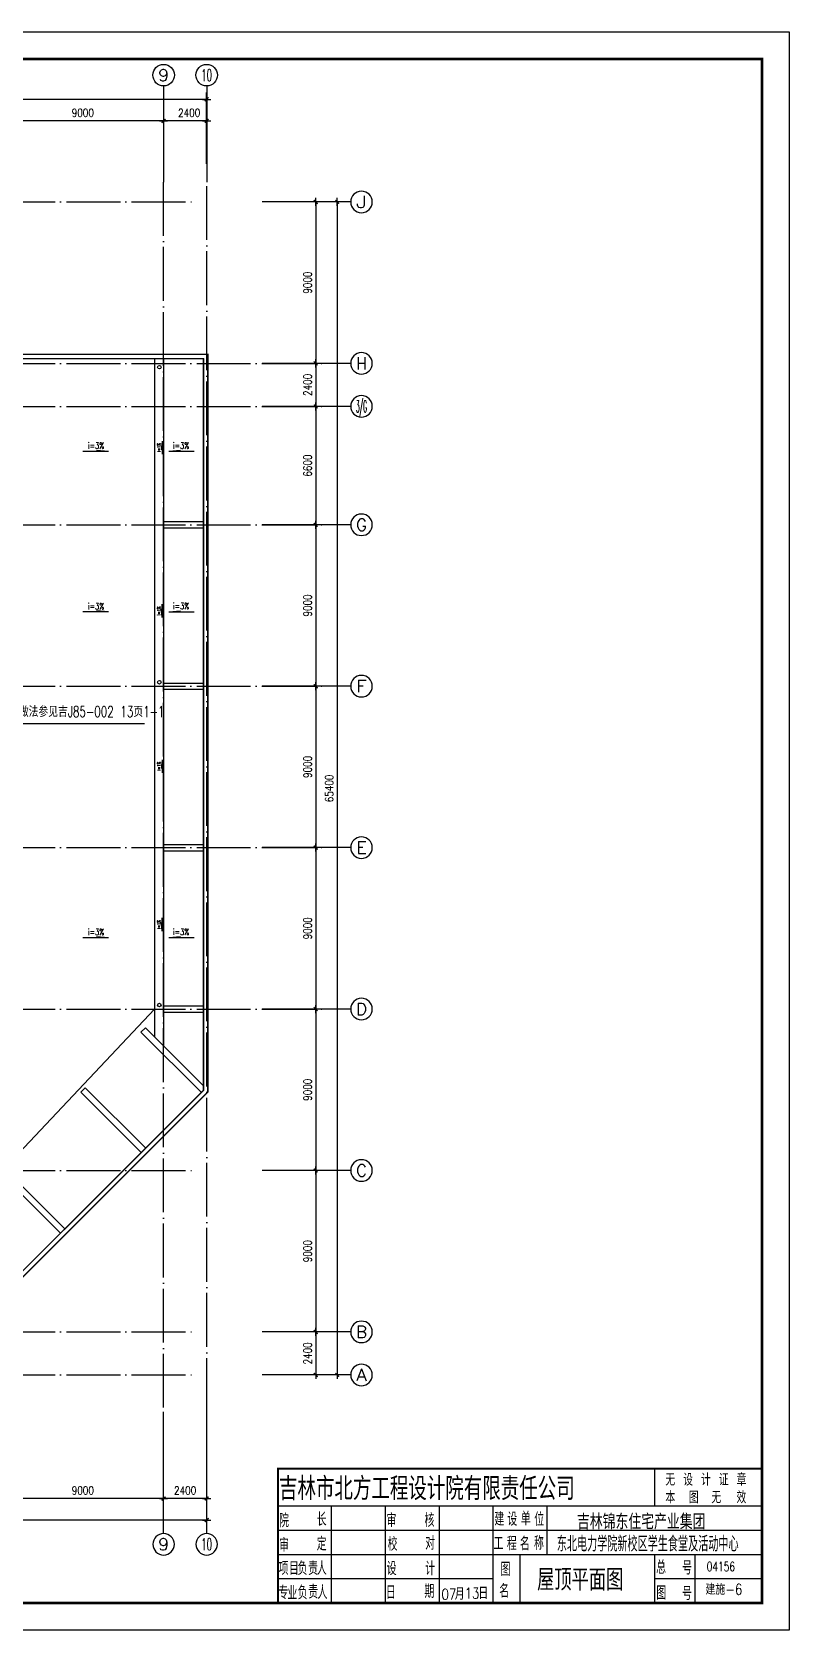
# Model space of a CAD drawing. Extents: x -55219 to 470149, y 494712 to 780039.
# Drawn here: x 427972 to 470149, y 494712 to 583812 of the extents above; entities that cross this region are included whole.
import ezdxf
from ezdxf.enums import TextEntityAlignment as Align

# ---------------------------------------------------------------- set-up
doc = ezdxf.new("R2010")
doc.units = 0
doc.header["$LTSCALE"] = 1500
doc.header["$MEASUREMENT"] = 0
doc.linetypes.add('DOTE', pattern=[2.42, 2, -0.2, 0.02, -0.2])
doc.layers.get('0').update_dxf_attribs({"linetype": 'CONTINUOUS'})
doc.layers.get('DEFPOINTS').update_dxf_attribs({"linetype": 'CONTINUOUS'})
for name, color, linetype in [('AXIS', 3, 'CONTINUOUS'), ('AXIS_TEXT', 7, 'CONTINUOUS'), ('B1', 3, 'CONTINUOUS'), ('DOTE', 1, 'DOTE'), ('GPSCOMMON', 7, 'CONTINUOUS'), ('LVTRY', 6, 'CONTINUOUS'), ('PUB_DIM', 3, 'CONTINUOUS'), ('PUB_TEXT', 7, 'CONTINUOUS'), ('PUB_TITLE', 4, 'CONTINUOUS'), ('PUB_WALL', 255, 'CONTINUOUS'), ('WALL', 255, 'CONTINUOUS'), ('文字和字符', 3, 'CONTINUOUS')]:
    doc.layers.add(name, color=color, linetype=linetype)
doc.styles.add('_HZTXT', font='txt.shx', dxfattribs={"width": 0.8, "bigfont": 'hztxt.shx'})
doc.styles.add('COMPLEX', font='COMPLEX')
doc.styles.add('DIM', font='TXT', dxfattribs={"width": 0.7, "bigfont": 'HZTXT'})
doc.styles.add('DIM_FONT', font='SIMPLEX.shx', dxfattribs={"width": 0.8})
doc.styles.add('GPSXW', font='txt.shx', dxfattribs={"width": 0.8, "bigfont": 'hztxt.shx'})
doc.styles.add('H1', font='')
doc.styles.add('STY10', font='TXT', dxfattribs={"width": 0.7, "bigfont": 'HZTXT'})
doc.styles.add('STY13', font='TXT.shx', dxfattribs={"width": 0.7, "bigfont": 'STK.shx'})
doc.styles.add('STY3', font='TXT', dxfattribs={"width": 0.85, "bigfont": 'STK'})
doc.styles.add('STY7', font='TXT', dxfattribs={"width": 0.7, "bigfont": 'HZTXT'})
doc.styles.add('STY8', font='TXT', dxfattribs={"width": 0.7, "bigfont": 'HZTXT'})
doc.styles.add('STY9', font='TXT', dxfattribs={"width": 0.7, "bigfont": 'HZTXT'})
doc.styles.get('H1').set_extended_font_data('SimSun')
doc.dimstyles.new('AXIS150', dxfattribs={"dimscale": 1.5, "dimtxt": 300, "dimasz": 1, "dimexe": 250, "dimexo": 300, "dimgap": 150, "dimtad": 1, "dimdec": 0, "dimzin": 0, "dimdsep": 46, "dimtxsty": 'DIM_FONT', "dimblk": '_DIMX', "dimcen": 0.09, "dimse1": 1, "dimse2": 1, "dimclrt": 7, "dimadec": 0, "dimazin": 0, "dimtfac": 1, "dimtdec": 0, "dimtix": 1, "dimtmove": 2, "dimatfit": 3, "dimldrblk": '_DIMX', "dimfxl": 1, "dimtolj": 1, "dimtzin": 0, "dimarcsym": 0})
doc.dimstyles.new('DIMN150', dxfattribs={"dimscale": 1.5, "dimtxt": 300, "dimasz": 1, "dimexe": 250, "dimexo": 300, "dimgap": 150, "dimtad": 1, "dimdec": 0, "dimzin": 0, "dimdsep": 46, "dimtxsty": 'DIM_FONT', "dimblk": '_DIMX', "dimcen": 0.09, "dimclrt": 7, "dimadec": 0, "dimazin": 0, "dimtfac": 1, "dimtdec": 0, "dimtix": 1, "dimtmove": 2, "dimatfit": 3, "dimldrblk": '_DIMX', "dimfxl": 1, "dimtolj": 1, "dimtzin": 0, "dimarcsym": 0})

# ---------------------------------------------------------------- blocks, each defined once
blk = doc.blocks.new('_DIMX')
blk.add_line((-150, 0), (150, 0))
at = {"const_width": 50}
blk.add_lwpolyline([(-70, -70), (70, 70)], dxfattribs=at)
blk = doc.blocks.new('*D829')
at = {"color": 0, "linetype": 'ByBlock'}
blk.add_line((437703, 500843), (365557, 500843), dxfattribs=at)
at = {"layer": 'DEFPOINTS', "color": 0, "linetype": 'ByBlock'}
for p in [(365555, 506873), (437705, 506873), (365555, 500843)]:
    blk.add_point(p, dxfattribs=at)
at = {"color": 0, "linetype": 'ByBlock', "xscale": 1.5, "yscale": 1.5, "zscale": 1.5}
for p, rotation in [((365555, 500843), 179.9999999999999), ((437705, 500843), 359.9999999999999)]:
    blk.add_blockref('_DIMX', p, dxfattribs=dict(at, rotation=rotation))
at = {"color": 7, "linetype": 'ByBlock', "insert": (401630, 501293), "char_height": 450, "attachment_point": 5, "style": 'DIM_FONT'}
blk.add_mtext('\\A1;72150', dxfattribs=at)
blk = doc.blocks.new('*D828')
at = {"color": 0, "linetype": 'ByBlock'}
blk.add_line((437703, 502043), (435307, 502043), dxfattribs=at)
at = {"layer": 'DEFPOINTS', "color": 0, "linetype": 'ByBlock'}
for p in [(435305, 506873), (437705, 506873), (435305, 502043)]:
    blk.add_point(p, dxfattribs=at)
at = {"color": 0, "linetype": 'ByBlock', "xscale": 1.5, "yscale": 1.5, "zscale": 1.5, "rotation": 180}
blk.add_blockref('_DIMX', (435305, 502043), dxfattribs=at)
at = {"color": 0, "linetype": 'ByBlock', "xscale": 1.5, "yscale": 1.5, "zscale": 1.5}
blk.add_blockref('_DIMX', (437705, 502043), dxfattribs=at)
at = {"color": 7, "linetype": 'ByBlock', "insert": (436505, 502493), "char_height": 450, "attachment_point": 5, "style": 'DIM_FONT'}
blk.add_mtext('\\A1;2400', dxfattribs=at)
blk = doc.blocks.new('*D824')
at = {"color": 0, "linetype": 'ByBlock'}
blk.add_line((435304, 502043), (426307, 502043), dxfattribs=at)
at = {"layer": 'DEFPOINTS', "color": 0, "linetype": 'ByBlock'}
for p in [(426305, 506873), (435305, 506873), (426305, 502043)]:
    blk.add_point(p, dxfattribs=at)
at = {"color": 0, "linetype": 'ByBlock', "xscale": 1.5, "yscale": 1.5, "zscale": 1.5, "rotation": 180.0000000000004}
blk.add_blockref('_DIMX', (426305, 502043), dxfattribs=at)
at = {"color": 0, "linetype": 'ByBlock', "xscale": 1.5, "yscale": 1.5, "zscale": 1.5}
blk.add_blockref('_DIMX', (435305, 502043), dxfattribs=at)
at = {"color": 7, "linetype": 'ByBlock', "insert": (430805, 502493), "char_height": 450, "attachment_point": 5, "style": 'DIM_FONT'}
blk.add_mtext('\\A1;9000', dxfattribs=at)
blk = doc.blocks.new('_AXISO')
blk.add_circle((0, 0), 0.5)
at = {"layer": 'AXIS_TEXT', "style": 'COMPLEX', "width": 1.041667}
blk.add_attdef('A', text='', height=0.56, dxfattribs=at).set_placement((-0.25, -0.28), (0.25, -0.28), align=Align.FIT)
blk = doc.blocks.new('*D818')
at = {"color": 0, "linetype": 'ByBlock'}
blk.add_line((443780, 520334), (443780, 511337), dxfattribs=at)
at = {"layer": 'DEFPOINTS', "color": 0, "linetype": 'ByBlock'}
for p in [(440790, 520335), (440790, 511335), (443780, 511335)]:
    blk.add_point(p, dxfattribs=at)
at = {"color": 0, "linetype": 'ByBlock', "xscale": 1.5, "yscale": 1.5, "zscale": 1.5}
for p, rotation in [((443780, 520335), 90), ((443780, 511335), 270)]:
    blk.add_blockref('_DIMX', p, dxfattribs=dict(at, rotation=rotation))
at = {"color": 7, "linetype": 'ByBlock', "insert": (443330, 515835), "char_height": 450, "attachment_point": 5, "rotation": 90, "style": 'DIM_FONT'}
blk.add_mtext('\\A1;9000', dxfattribs=at)
blk = doc.blocks.new('*D817')
at = {"color": 0, "linetype": 'ByBlock'}
blk.add_line((443780, 511334), (443780, 508937), dxfattribs=at)
at = {"layer": 'DEFPOINTS', "color": 0, "linetype": 'ByBlock'}
for p in [(440790, 511335), (440790, 508935), (443780, 508935)]:
    blk.add_point(p, dxfattribs=at)
at = {"color": 0, "linetype": 'ByBlock', "xscale": 1.5, "yscale": 1.5, "zscale": 1.5}
for p, rotation in [((443780, 511335), 90), ((443780, 508935), 270)]:
    blk.add_blockref('_DIMX', p, dxfattribs=dict(at, rotation=rotation))
at = {"color": 7, "linetype": 'ByBlock', "insert": (443330, 510135), "char_height": 450, "attachment_point": 5, "rotation": 90, "style": 'DIM_FONT'}
blk.add_mtext('\\A1;2400', dxfattribs=at)
blk = doc.blocks.new('*D816')
at = {"color": 0, "linetype": 'ByBlock'}
blk.add_line((444980, 574334), (444980, 508937), dxfattribs=at)
at = {"layer": 'DEFPOINTS', "color": 0, "linetype": 'ByBlock'}
for p in [(440790, 574335), (440790, 508935), (444980, 508935)]:
    blk.add_point(p, dxfattribs=at)
at = {"color": 0, "linetype": 'ByBlock', "xscale": 1.5, "yscale": 1.5, "zscale": 1.5}
for p, rotation in [((444980, 574335), 90), ((444980, 508935), 270)]:
    blk.add_blockref('_DIMX', p, dxfattribs=dict(at, rotation=rotation))
at = {"color": 7, "linetype": 'ByBlock', "insert": (444530, 541635), "char_height": 450, "attachment_point": 5, "rotation": 90, "style": 'DIM_FONT'}
blk.add_mtext('\\A1;65400', dxfattribs=at)
blk = doc.blocks.new('*D815')
at = {"color": 0, "linetype": 'ByBlock'}
blk.add_line((443780, 529334), (443780, 520337), dxfattribs=at)
at = {"layer": 'DEFPOINTS', "color": 0, "linetype": 'ByBlock'}
for p in [(440790, 529335), (440790, 520335), (443780, 520335)]:
    blk.add_point(p, dxfattribs=at)
at = {"color": 0, "linetype": 'ByBlock', "xscale": 1.5, "yscale": 1.5, "zscale": 1.5}
for p, rotation in [((443780, 529335), 90), ((443780, 520335), 270)]:
    blk.add_blockref('_DIMX', p, dxfattribs=dict(at, rotation=rotation))
at = {"color": 7, "linetype": 'ByBlock', "insert": (443330, 524835), "char_height": 450, "attachment_point": 5, "rotation": 90, "style": 'DIM_FONT'}
blk.add_mtext('\\A1;9000', dxfattribs=at)
blk = doc.blocks.new('*D814')
at = {"color": 0, "linetype": 'ByBlock'}
blk.add_line((443780, 538334), (443780, 529337), dxfattribs=at)
at = {"layer": 'DEFPOINTS', "color": 0, "linetype": 'ByBlock'}
for p in [(440790, 538335), (440790, 529335), (443780, 529335)]:
    blk.add_point(p, dxfattribs=at)
at = {"color": 0, "linetype": 'ByBlock', "xscale": 1.5, "yscale": 1.5, "zscale": 1.5}
for p, rotation in [((443780, 538335), 90), ((443780, 529335), 270)]:
    blk.add_blockref('_DIMX', p, dxfattribs=dict(at, rotation=rotation))
at = {"color": 7, "linetype": 'ByBlock', "insert": (443330, 533835), "char_height": 450, "attachment_point": 5, "rotation": 90, "style": 'DIM_FONT'}
blk.add_mtext('\\A1;9000', dxfattribs=at)
blk = doc.blocks.new('*D813')
at = {"color": 0, "linetype": 'ByBlock'}
blk.add_line((443780, 574334), (443780, 565337), dxfattribs=at)
at = {"layer": 'DEFPOINTS', "color": 0, "linetype": 'ByBlock'}
for p in [(440790, 574335), (440790, 565335), (443780, 565335)]:
    blk.add_point(p, dxfattribs=at)
at = {"color": 0, "linetype": 'ByBlock', "xscale": 1.5, "yscale": 1.5, "zscale": 1.5}
for p, rotation in [((443780, 574335), 90), ((443780, 565335), 270)]:
    blk.add_blockref('_DIMX', p, dxfattribs=dict(at, rotation=rotation))
at = {"color": 7, "linetype": 'ByBlock', "insert": (443330, 569835), "char_height": 450, "attachment_point": 5, "rotation": 90, "style": 'DIM_FONT'}
blk.add_mtext('\\A1;9000', dxfattribs=at)
blk = doc.blocks.new('*D812')
at = {"color": 0, "linetype": 'ByBlock'}
blk.add_line((443780, 547334), (443780, 538337), dxfattribs=at)
at = {"layer": 'DEFPOINTS', "color": 0, "linetype": 'ByBlock'}
for p in [(440790, 547335), (440790, 538335), (443780, 538335)]:
    blk.add_point(p, dxfattribs=at)
at = {"color": 0, "linetype": 'ByBlock', "xscale": 1.5, "yscale": 1.5, "zscale": 1.5}
for p, rotation in [((443780, 547335), 90), ((443780, 538335), 270)]:
    blk.add_blockref('_DIMX', p, dxfattribs=dict(at, rotation=rotation))
at = {"color": 7, "linetype": 'ByBlock', "insert": (443330, 542835), "char_height": 450, "attachment_point": 5, "rotation": 90, "style": 'DIM_FONT'}
blk.add_mtext('\\A1;9000', dxfattribs=at)
blk = doc.blocks.new('*D811')
at = {"color": 0, "linetype": 'ByBlock'}
blk.add_line((443780, 556334), (443780, 547337), dxfattribs=at)
at = {"layer": 'DEFPOINTS', "color": 0, "linetype": 'ByBlock'}
for p in [(440790, 556335), (440790, 547335), (443780, 547335)]:
    blk.add_point(p, dxfattribs=at)
at = {"color": 0, "linetype": 'ByBlock', "xscale": 1.5, "yscale": 1.5, "zscale": 1.5}
for p, rotation in [((443780, 556335), 90), ((443780, 547335), 270)]:
    blk.add_blockref('_DIMX', p, dxfattribs=dict(at, rotation=rotation))
at = {"color": 7, "linetype": 'ByBlock', "insert": (443330, 551835), "char_height": 450, "attachment_point": 5, "rotation": 90, "style": 'DIM_FONT'}
blk.add_mtext('\\A1;9000', dxfattribs=at)
blk = doc.blocks.new('*D810')
at = {"color": 0, "linetype": 'ByBlock'}
blk.add_line((443780, 565334), (443780, 562937), dxfattribs=at)
at = {"layer": 'DEFPOINTS', "color": 0, "linetype": 'ByBlock'}
for p in [(440790, 565335), (440790, 562935), (443780, 562935)]:
    blk.add_point(p, dxfattribs=at)
at = {"color": 0, "linetype": 'ByBlock', "xscale": 1.5, "yscale": 1.5, "zscale": 1.5}
for p, rotation in [((443780, 565335), 90), ((443780, 562935), 270)]:
    blk.add_blockref('_DIMX', p, dxfattribs=dict(at, rotation=rotation))
at = {"color": 7, "linetype": 'ByBlock', "insert": (443330, 564135), "char_height": 450, "attachment_point": 5, "rotation": 90, "style": 'DIM_FONT'}
blk.add_mtext('\\A1;2400', dxfattribs=at)
blk = doc.blocks.new('*D809')
at = {"color": 0, "linetype": 'ByBlock'}
blk.add_line((443780, 562934), (443780, 556337), dxfattribs=at)
at = {"layer": 'DEFPOINTS', "color": 0, "linetype": 'ByBlock'}
for p in [(440790, 562935), (440790, 556335), (443780, 556335)]:
    blk.add_point(p, dxfattribs=at)
at = {"color": 0, "linetype": 'ByBlock', "xscale": 1.5, "yscale": 1.5, "zscale": 1.5}
for p, rotation in [((443780, 562935), 90), ((443780, 556335), 270)]:
    blk.add_blockref('_DIMX', p, dxfattribs=dict(at, rotation=rotation))
at = {"color": 7, "linetype": 'ByBlock', "insert": (443330, 559635), "char_height": 450, "attachment_point": 5, "rotation": 90, "style": 'DIM_FONT'}
blk.add_mtext('\\A1;6600', dxfattribs=at)
blk = doc.blocks.new('*D808')
at = {"color": 0, "linetype": 'ByBlock'}
for p, q in [((365204, 576463), (365204, 580430)), ((437702, 580055), (365205, 580055)), ((437703, 576463), (437703, 580430))]:
    blk.add_line(p, q, dxfattribs=at)
at = {"layer": 'DEFPOINTS', "color": 0, "linetype": 'ByBlock'}
for p in [(365204, 580055), (365204, 576013), (437703, 576013)]:
    blk.add_point(p, dxfattribs=at)
at = {"color": 0, "linetype": 'ByBlock', "xscale": 1.5, "yscale": 1.5, "zscale": 1.5}
for p, rotation in [((365204, 580055), 179.9999999999999), ((437703, 580055), 359.9999999999999)]:
    blk.add_blockref('_DIMX', p, dxfattribs=dict(at, rotation=rotation))
at = {"color": 7, "linetype": 'ByBlock', "insert": (401454, 580505), "char_height": 450, "attachment_point": 5, "style": 'DIM_FONT'}
blk.add_mtext('\\A1;72500', dxfattribs=at)
blk = doc.blocks.new('*D807')
at = {"color": 0, "linetype": 'ByBlock'}
blk.add_line((437703, 578855), (435307, 578855), dxfattribs=at)
at = {"layer": 'DEFPOINTS', "color": 0, "linetype": 'ByBlock'}
for p in [(435305, 578855), (435305, 575436), (437705, 575436)]:
    blk.add_point(p, dxfattribs=at)
at = {"color": 0, "linetype": 'ByBlock', "xscale": 1.5, "yscale": 1.5, "zscale": 1.5}
for p, rotation in [((435305, 578855), 179.9999999999972), ((437705, 578855), 359.9999999999973)]:
    blk.add_blockref('_DIMX', p, dxfattribs=dict(at, rotation=rotation))
at = {"color": 7, "linetype": 'ByBlock', "insert": (436730, 579305), "char_height": 450, "attachment_point": 5, "style": 'DIM_FONT'}
blk.add_mtext('\\A1;2400', dxfattribs=at)
blk = doc.blocks.new('*D805')
at = {"color": 0, "linetype": 'ByBlock'}
blk.add_line((435304, 578855), (426307, 578855), dxfattribs=at)
at = {"layer": 'DEFPOINTS', "color": 0, "linetype": 'ByBlock'}
for p in [(426305, 578855), (426305, 575436), (435305, 575436)]:
    blk.add_point(p, dxfattribs=at)
at = {"color": 0, "linetype": 'ByBlock', "xscale": 1.5, "yscale": 1.5, "zscale": 1.5}
for p, rotation in [((426305, 578855), 179.9999999999993), ((435305, 578855), 359.9999999999993)]:
    blk.add_blockref('_DIMX', p, dxfattribs=dict(at, rotation=rotation))
at = {"color": 7, "linetype": 'ByBlock', "insert": (430805, 579305), "char_height": 450, "attachment_point": 5, "style": 'DIM_FONT'}
blk.add_mtext('\\A1;9000', dxfattribs=at)
blk = doc.blocks.new('A$C0793538E')
for q in [(55, 1420), (0, 655)]:
    blk.add_line((55, 0), q)

msp = doc.modelspace()

# ---------------------------------------------------------------- linework, layer by layer
for p, q in [((435224.7, 560970.2), (435168.3, 560519.6)), ((435224.7, 560998.3), (435224.7, 560266.2)), ((435224.7, 551196.6), (435168.3, 551647.1)), ((435224.7, 551168.5), (435224.7, 551900.6)), ((435224.7, 543202.8), (435168.3, 542752.3)), ((435224.7, 543231), (435224.7, 542498.9)), ((435224.7, 533711), (435168.3, 534161.5)), ((435224.7, 533682.8), (435224.7, 534414.9))]:
    msp.add_line(p, q)
at = {"color": 3, "linetype": 'Continuous'}
for p, q in [((462649.3, 503711.6), (462649.3, 501611.6)), ((468649.3, 496211.6), (468649.3, 503711.6)), ((468649.3, 501611.6), (441649.3, 501611.6)), ((444649.3, 501611.6), (444649.3, 496211.6)), ((447649.3, 501611.6), (447649.3, 496211.6)), ((450649.3, 501611.6), (450649.3, 496211.6)), ((453649.3, 501611.6), (453649.3, 496211.6)), ((456649.3, 501611.6), (456649.3, 498911.6)), ((468649.3, 500261.6), (441649.3, 500261.6)), ((468649.3, 498911.6), (441649.3, 498911.6)), ((455149.3, 498911.6), (455149.3, 496211.6)), ((462649.3, 498911.6), (462649.3, 496211.6)), ((464899.3, 498911.6), (464899.3, 496211.6)), ((453649.3, 497561.6), (441649.3, 497561.6)), ((468687.4, 497561.6), (462649.3, 497561.6))]:
    msp.add_line(p, q, dxfattribs=at)
at = {"color": 3}
msp.add_line((441649.3, 496211.6), (468649.3, 496211.6), dxfattribs=at)
at = {"layer": 'AXIS'}
for p, q in [((435305.2, 580805), (435305.2, 575435.9)), ((437705, 580805), (437705, 575435.9)), ((445730.4, 574335.2), (440790.4, 574335.2)), ((445730.4, 565335.2), (440790.4, 565335.2)), ((445730.4, 562935.2), (440790.4, 562935.2)), ((445730.4, 556335.2), (440790.4, 556335.2)), ((445730.4, 547335.2), (440790.4, 547335.2)), ((445730.4, 538335.2), (440790.4, 538335.2)), ((445730.4, 529335.2), (440790.4, 529335.2)), ((445730.4, 520335.2), (440790.4, 520335.2)), ((445730.4, 511335.2), (440790.4, 511335.2)), ((445730.4, 508935.2), (440790.4, 508935.2)), ((435305.2, 500093.2), (435305.2, 506873.2)), ((437705, 500093.2), (437705, 506873.2))]:
    msp.add_line(p, q, dxfattribs=at)
at = {"layer": 'DOTE'}
for p, q in [((435305.2, 507113.5), (435305.2, 575435.9)), ((437705, 506873.2), (437705, 575435.9)), ((364555.2, 574335.2), (436905.2, 574335.2)), ((364555.2, 565335.2), (444227.5, 565335.2)), ((364555.2, 562935.2), (444227.5, 562935.2)), ((364555.2, 556335.2), (444227.5, 556335.2)), ((364555.2, 547335.2), (444227.5, 547335.2)), ((364555.2, 538335.2), (444227.5, 538335.2)), ((364555.2, 529335.2), (444227.5, 529335.2)), ((364555.2, 520335.2), (436905.2, 520335.2)), ((364555.2, 520335.2), (436905.2, 520335.2)), ((364555.2, 511335.2), (436905.2, 511335.2)), ((364555.2, 508935.2), (436905.2, 508935.2))]:
    msp.add_line(p, q, dxfattribs=at)
at = {"layer": 'GPSCOMMON', "color": 1, "const_width": 105}
msp.add_lwpolyline([(441673.4, 496211.6), (441673.4, 503711.6), (468673.4, 503711.6)], dxfattribs=at)
at = {"layer": 'LVTRY'}
for p, q in [((434805.2, 565595.2), (434805.2, 527782.8)), ((435305.2, 565595.2), (435305.2, 527282.8)), ((435305.2, 556510.2), (437533, 556510.2)), ((435305.2, 556160.2), (437533, 556160.2)), ((435305.2, 547510.2), (437533, 547510.2)), ((435305.2, 547160.2), (437533, 547160.2)), ((425411.4, 545247.1), (434246, 545247.1)), ((435305.2, 538510.2), (437533, 538510.2)), ((435305.2, 538160.2), (437533, 538160.2)), ((434805.2, 529335.2), (426330.8, 520335.2)), ((435305.2, 529510.2), (437533, 529510.2)), ((435305.2, 529160.2), (437533, 529160.2)), ((434291.8, 528296.2), (434044.3, 528048.7)), ((434044.3, 528048.7), (437408.9, 524684.1)), ((434291.8, 528296.2), (437533, 525055)), ((430941.6, 524946.1), (430694.2, 524698.6)), ((430941.6, 524946.1), (434306.2, 521581.5)), ((430694.2, 524698.6), (434058.7, 521334)), ((426441.6, 520446), (429806.2, 517081.4)), ((426194.1, 520198.5), (429558.7, 516834))]:
    msp.add_line(p, q, dxfattribs=at)
for centre in [(435067.8, 565122.7), (435067.8, 547556.9), (435067.8, 529556.9)]:
    msp.add_circle(centre, 100, dxfattribs=at)
at = {"layer": 'PUB_TITLE'}
msp.add_lwpolyline([(343999.3, 494711.6), (343999.3, 583811.6), (470149.3, 583811.6), (470149.3, 494711.6)], close=True, dxfattribs=at)
at = {"layer": 'PUB_TITLE', "const_width": 150}
msp.add_lwpolyline([(347749.3, 496211.6), (468649.3, 496211.6), (468649.3, 582311.6), (347749.3, 582311.6)], close=True, dxfattribs=at)
at = {"layer": 'PUB_WALL', "const_width": 75}
for points in [[(426655.2, 565835.2), (437773, 565835.2), (437773, 524709.3), (437772.6, 524708.5), (421931.9, 508867.8), (421931.1, 508867.4), (383665.7, 508867.4), (383665.7, 508867.4)], [(387855.2, 555985.2), (383905.2, 555985.2), (383905.2, 523685.2), (383905.2, 519985.2), (383905.2, 509107.9), (383905.7, 509107.4), (421831.7, 509107.4), (421832.5, 509107.8), (437532.6, 524807.9), (437533, 524808.7), (437533, 565594.7), (437532.5, 565595.2), (426655.2, 565595.2)]]:
    msp.add_lwpolyline(points, dxfattribs=at)
at = {"layer": 'WALL'}
for p, q in [((437773, 565835.2), (426655.2, 565835.2)), ((437773, 524709.3), (437773, 565835.2)), ((437532.5, 565595.2), (426655.2, 565595.2)), ((437532.5, 565595.2), (437533, 565594.7)), ((437533, 524808.7), (437533, 565594.7)), ((421832.5, 509107.8), (437532.6, 524807.9)), ((437532.6, 524807.9), (437533, 524808.7)), ((421931.9, 508867.8), (437772.6, 524708.5)), ((437772.6, 524708.5), (437773, 524709.3))]:
    msp.add_line(p, q, dxfattribs=at)

# ---------------------------------------------------------------- block references
at = {"xscale": -1, "rotation": 89.99999999999999}
for p in [(432229, 560480.6), (432229, 551528.7), (432229, 533365.6)]:
    msp.add_blockref('A$C0793538E', p, dxfattribs=at)
at = {"rotation": 270}
for p in [(435592.1, 560489.4), (435592.1, 551537.5), (435592.1, 533374.4)]:
    msp.add_blockref('A$C0793538E', p, dxfattribs=at)
at = {"layer": 'AXIS'}
ref = msp.add_blockref('_AXISO', (435305.2, 581405), dxfattribs=dict(at, xscale=1200, yscale=1200, zscale=1200))
ref.add_attrib('A', '9', dxfattribs={"layer": 'AXIS_TEXT', "height": 672, "rotation": 360, "style": 'COMPLEX', "width": 1.339286}).set_placement((435005.2, 581069), (435605.2, 581069), align=Align.FIT)
ref = msp.add_blockref('_AXISO', (437705, 581405), dxfattribs=dict(at, xscale=1200, yscale=1200, zscale=1200))
ref.add_attrib('A', '10', dxfattribs={"layer": 'AXIS_TEXT', "height": 672, "style": 'COMPLEX', "width": 0.646552}).set_placement((437405, 581069), (438005, 581069), align=Align.FIT)
ref = msp.add_blockref('_AXISO', (446330.4, 574335.2), dxfattribs=dict(at, xscale=-1200, yscale=1200, zscale=1200))
ref.add_attrib('A', 'J', dxfattribs={"layer": 'AXIS_TEXT', "height": 672, "style": 'COMPLEX', "width": 1.704545}).set_placement((446030.4, 573999.2), (446630.4, 573999.2), align=Align.FIT)
ref = msp.add_blockref('_AXISO', (446330.4, 565335.2), dxfattribs=dict(at, xscale=-1200, yscale=1200, zscale=1200))
ref.add_attrib('A', 'H', dxfattribs={"layer": 'AXIS_TEXT', "height": 672, "style": 'COMPLEX', "width": 0.9375}).set_placement((446030.4, 564999.2), (446630.4, 564999.2), align=Align.FIT)
ref = msp.add_blockref('_AXISO', (446330.4, 562935.2), dxfattribs=dict(at, xscale=-1200, yscale=1200, zscale=1200))
ref.add_attrib('A', '3/G', dxfattribs={"layer": 'AXIS_TEXT', "height": 672, "style": 'COMPLEX', "width": 0.317797}).set_placement((446030.4, 562599.2), (446630.4, 562599.2), align=Align.FIT)
ref = msp.add_blockref('_AXISO', (446330.4, 556335.2), dxfattribs=dict(at, xscale=-1200, yscale=1200, zscale=1200))
ref.add_attrib('A', 'G', dxfattribs={"layer": 'AXIS_TEXT', "height": 672, "style": 'COMPLEX', "width": 1.041667}).set_placement((446030.4, 555999.2), (446630.4, 555999.2), align=Align.FIT)
ref = msp.add_blockref('_AXISO', (446330.4, 547335.2), dxfattribs=dict(at, xscale=-1200, yscale=1200, zscale=1200))
ref.add_attrib('A', 'F', dxfattribs={"layer": 'AXIS_TEXT', "height": 672, "style": 'COMPLEX', "width": 1.171875}).set_placement((446030.4, 546999.2), (446630.4, 546999.2), align=Align.FIT)
ref = msp.add_blockref('_AXISO', (446330.4, 538335.2), dxfattribs=dict(at, xscale=-1200, yscale=1200, zscale=1200))
ref.add_attrib('A', 'E', dxfattribs={"layer": 'AXIS_TEXT', "height": 672, "style": 'COMPLEX', "width": 1.171875}).set_placement((446030.4, 537999.2), (446630.4, 537999.2), align=Align.FIT)
ref = msp.add_blockref('_AXISO', (446330.4, 529335.2), dxfattribs=dict(at, xscale=-1200, yscale=1200, zscale=1200))
ref.add_attrib('A', 'D', dxfattribs={"layer": 'AXIS_TEXT', "height": 672, "style": 'COMPLEX', "width": 1.102941}).set_placement((446030.4, 528999.2), (446630.4, 528999.2), align=Align.FIT)
ref = msp.add_blockref('_AXISO', (446330.4, 520335.2), dxfattribs=dict(at, xscale=-1200, yscale=1200, zscale=1200))
ref.add_attrib('A', 'C', dxfattribs={"layer": 'AXIS_TEXT', "height": 672, "rotation": 360, "style": 'COMPLEX', "width": 1.25}).set_placement((446030.4, 519999.2), (446630.4, 519999.2), align=Align.FIT)
ref = msp.add_blockref('_AXISO', (446330.4, 511335.2), dxfattribs=dict(at, xscale=-1200, yscale=1200, zscale=1200))
ref.add_attrib('A', 'B', dxfattribs={"layer": 'AXIS_TEXT', "height": 672, "style": 'COMPLEX', "width": 1.102941}).set_placement((446030.4, 510999.2), (446630.4, 510999.2), align=Align.FIT)
ref = msp.add_blockref('_AXISO', (446330.4, 508935.2), dxfattribs=dict(at, xscale=-1200, yscale=1200, zscale=1200))
ref.add_attrib('A', 'A', dxfattribs={"layer": 'AXIS_TEXT', "height": 672, "style": 'COMPLEX', "width": 1.041667}).set_placement((446030.4, 508599.2), (446630.4, 508599.2), align=Align.FIT)
ref = msp.add_blockref('_AXISO', (435305.2, 499493.2), dxfattribs=dict(at, xscale=-1200, yscale=1200, zscale=1200, rotation=180))
ref.add_attrib('A', '9', dxfattribs={"layer": 'AXIS_TEXT', "height": 672, "style": 'COMPLEX', "width": 1.339286}).set_placement((435005.2, 499157.2), (435605.2, 499157.2), align=Align.FIT)
ref = msp.add_blockref('_AXISO', (437705, 499493.2), dxfattribs=dict(at, xscale=-1200, yscale=1200, zscale=1200, rotation=180))
ref.add_attrib('A', '10', dxfattribs={"layer": 'AXIS_TEXT', "height": 672, "rotation": 360, "style": 'COMPLEX', "width": 0.646552}).set_placement((437405, 499157.2), (438005, 499157.2), align=Align.FIT)

# ---------------------------------------------------------------- texts
at = {"color": 3}
for s, height, style, width, p in [('无', 675, 'STY13', 0.7, (463260.8, 502760.4)), ('设', 675, 'STY13', 0.7, (464253.5, 502760.4)), ('计', 675, 'STY13', 0.7, (465246.3, 502760.4)), ('证', 675, 'STY13', 0.7, (466239.1, 502760.4)), ('章', 675, 'STY13', 0.7, (467231.9, 502760.4)), ('本', 675, 'STY13', 0.7, (463260.8, 501773)), ('图', 675, 'STY13', 0.7, (464572.4, 501773)), ('无', 675, 'STY13', 0.7, (465826.2, 501773)), ('效', 675, 'STY13', 0.7, (467224.6, 501773)), ('07', 600, 'GPSXW', 0.8, (450789.3, 496405.4)), ('13', 600, 'GPSXW', 0.8, (452078.1, 496466.6))]:
    msp.add_text(s, height=height, dxfattribs=dict(at, style=style, width=width)).set_placement(p)
at = {"color": 3, "linetype": 'Continuous'}
for s, height, style, width, p in [('吉林市北方工程设计院有限责任公司', 1275, 'STY3', 0.85, (441733.3, 501955.9)), ('院', 750, 'STY8', 0.7, (441739, 500444.2)), ('长', 750, 'STY8', 0.7, (443835.2, 500508.8)), ('审', 750, 'STY8', 0.7, (447725.2, 500453.2)), ('核', 750, 'STY8', 0.7, (449843.7, 500459.3)), ('建', 750, 'STY9', 0.7, (453738.1, 500528.4)), ('设', 750, 'STY9', 0.7, (454457.5, 500521.6)), ('单', 750, 'STY9', 0.7, (455210.1, 500550.2)), ('位', 750, 'STY9', 0.7, (455956.4, 500507.8)), ('审', 750, 'STY8', 0.7, (441739, 499078.7)), ('定', 750, 'STY8', 0.7, (443835.2, 499143.3)), ('校', 750, 'STY8', 0.7, (447784.8, 499127)), ('对', 750, 'STY8', 0.7, (449879.4, 499185.5)), ('工', 750, 'STY9', 0.7, (453689.5, 499168)), ('程', 750, 'STY9', 0.7, (454430.6, 499161.2)), ('名', 750, 'STY9', 0.7, (455153.5, 499154.3)), ('称', 750, 'STY9', 0.7, (455940.8, 499183)), ('目', 750, 'STY8', 0.7, (442289, 497778.6)), ('负', 750, 'STY8', 0.7, (442768.3, 497778.6)), ('责', 750, 'STY8', 0.7, (443354.6, 497778.6)), ('人', 750, 'STY8', 0.7, (443846.5, 497778.6)), ('设', 750, 'STY8', 0.7, (447732.5, 497769.3)), ('计', 750, 'STY8', 0.7, (449881.6, 497767.7)), ('图', 750, 'STY10', 0.7, (454078.1, 497728.1)), ('总', 750, 'STY7', 0.7, (462744.5, 497836.9)), ('号', 750, 'STY7', 0.7, (464197.9, 497805.2)), ('04156', 525, 'STY7', 0.7, (465566.1, 497992)), ('业', 750, 'STY8', 0.7, (442206.2, 496403.3)), ('负', 750, 'STY8', 0.7, (442774.6, 496425.4)), ('责', 750, 'STY8', 0.7, (443362.5, 496463.1)), ('人', 750, 'STY8', 0.7, (443881.2, 496438.1)), ('日', 750, 'STY8', 0.7, (447688.7, 496438.3)), ('期', 750, 'STY8', 0.7, (449835.5, 496496.1)), ('名', 750, 'STY10', 0.7, (454004.8, 496514.8)), ('图', 750, 'STY7', 0.7, (462755.5, 496409.3)), ('月', 675, 'STY8', 0.7, (451530.5, 496397.1)), ('日', 675, 'STY8', 0.7, (452844.4, 496431.9)), ('号', 750, 'STY7', 0.7, (464189.2, 496378))]:
    msp.add_text(s, height=height, dxfattribs=dict(at, style=style, width=width)).set_placement(p)
at = {"linetype": 'Continuous', "style": 'STY8', "width": 0.7}
for s, p in [('项', (441714, 497778.6)), ('专', (441701.7, 496424.6))]:
    msp.add_text(s, height=750, dxfattribs=at).set_placement(p)
at = {"color": 0, "linetype": 'ByBlock', "char_height": 350, "attachment_point": 5, "style": 'DIM'}
for insert in [(431542, 560744.5), (436279.1, 560753.3), (431542, 551792.6), (436279.1, 551801.4), (431542, 533629.5), (436279.1, 533638.3)]:
    msp.add_mtext('i=3%', dxfattribs=dict(at, insert=insert))
at = {"color": 0, "linetype": 'ByBlock', "char_height": 175, "attachment_point": 5, "rotation": 90, "style": 'DIM'}
for insert in [(435039.6, 560644), (435039.6, 551533.7), (435039.6, 542876.7), (435039.6, 534048)]:
    msp.add_mtext('i=1%', dxfattribs=dict(at, insert=insert))
at = {"layer": 'B1', "color": 3, "style": '_HZTXT', "width": 0.8}
msp.add_text('建施-6', height=600, dxfattribs=at).set_placement((465495, 496681.5))
at = {"layer": 'LVTRY', "style": '_HZTXT', "width": 0.8}
msp.add_text('屋顶平面图', height=1200, dxfattribs=at).set_placement((456115.1, 496912.3))
at = {"layer": 'PUB_TEXT', "style": '_HZTXT', "width": 0.7}
msp.add_text('通风道做法参见吉J85-002 13页1-1', height=600, dxfattribs=at).set_placement((425600.2, 545617.3))
at = {"layer": '文字和字符', "color": 2, "style": 'H1'}
for s, width, p in [('吉林锦东住宅产业集团', 0.7, (458333.6, 500405)), ('东北电力学院新校区学生食堂及活动中心', 0.55, (457212.2, 499171.9))]:
    msp.add_text(s, height=750, dxfattribs=dict(at, width=width)).set_placement(p)

# ---------------------------------------------------------------- dimensions: what is measured, and where the dimension line sits
at = {"layer": 'AXIS'}
for base, p1, p2, picture, middle in [((426305.2, 578855), (435305.2, 575435.9), (426305.2, 575435.9), '*D805', (430805.2, 579305)), ((435305.2, 578855), (437705, 575435.9), (435305.2, 575435.9), '*D807', (436730.1, 579305))]:
    dim = msp.add_linear_dim(base=base, p1=p1, p2=p2, angle=180, dimstyle='AXIS150', dxfattribs=at)
    dim.commit()
    dim.dimension.update_dxf_attribs({"geometry": picture, "text_midpoint": middle, "dimtype": 161})
for p1, p2, distance, picture, middle in [((440790.4, 574335.2), (440790.4, 508935.2), 4189.9, '*D816', (444530.4, 541635.2)), ((437705, 506873.2), (365555.2, 506873.2), 6030.1, '*D829', (401630.1, 501293.2)), ((435305.2, 506873.2), (426305.2, 506873.2), 4830.1, '*D824', (430805.2, 502493.2)), ((437705, 506873.2), (435305.2, 506873.2), 4830.1, '*D828', (436505.1, 502493.2))]:
    dim = msp.add_aligned_dim(p1=p1, p2=p2, distance=distance, dimstyle='AXIS150', dxfattribs=at)
    dim.commit()
    dim.dimension.update_dxf_attribs({"geometry": picture, "text_midpoint": middle})
for base, p1, p2, picture, middle in [((443780.4, 565335.2), (440790.4, 574335.2), (440790.4, 565335.2), '*D813', (443330.4, 569835.2)), ((443780.4, 562935.2), (440790.4, 565335.2), (440790.4, 562935.2), '*D810', (443330.4, 564135.2)), ((443780.4, 556335.2), (440790.4, 562935.2), (440790.4, 556335.2), '*D809', (443330.4, 559635.2)), ((443780.4, 547335.2), (440790.4, 556335.2), (440790.4, 547335.2), '*D811', (443330.4, 551835.2)), ((443780.4, 538335.2), (440790.4, 547335.2), (440790.4, 538335.2), '*D812', (443330.4, 542835.2)), ((443780.4, 529335.2), (440790.4, 538335.2), (440790.4, 529335.2), '*D814', (443330.4, 533835.2)), ((443780.4, 520335.2), (440790.4, 529335.2), (440790.4, 520335.2), '*D815', (443330.4, 524835.2)), ((443780.4, 511335.2), (440790.4, 520335.2), (440790.4, 511335.2), '*D818', (443330.4, 515835.2)), ((443780.4, 508935.2), (440790.4, 511335.2), (440790.4, 508935.2), '*D817', (443330.4, 510135.2))]:
    dim = msp.add_linear_dim(base=base, p1=p1, p2=p2, angle=270, dimstyle='AXIS150', dxfattribs=at)
    dim.commit()
    dim.dimension.update_dxf_attribs({"geometry": picture, "text_midpoint": middle})
at = {"layer": 'PUB_DIM'}
dim = msp.add_aligned_dim(p1=(437703.5, 576013.1), p2=(365203.7, 576013.1), distance=-4041.9, dimstyle='DIMN150', dxfattribs=at)
dim.commit()
dim.dimension.update_dxf_attribs({"geometry": '*D808', "text_midpoint": (401453.6, 580505)})

doc.saveas('drawing.dxf')
